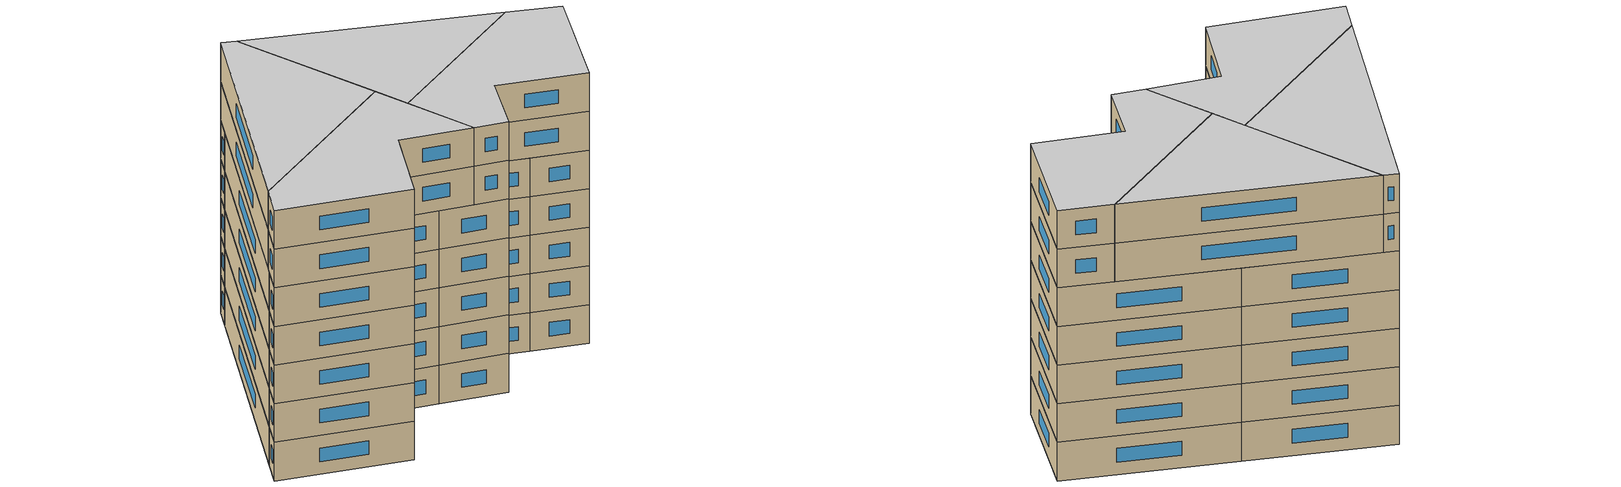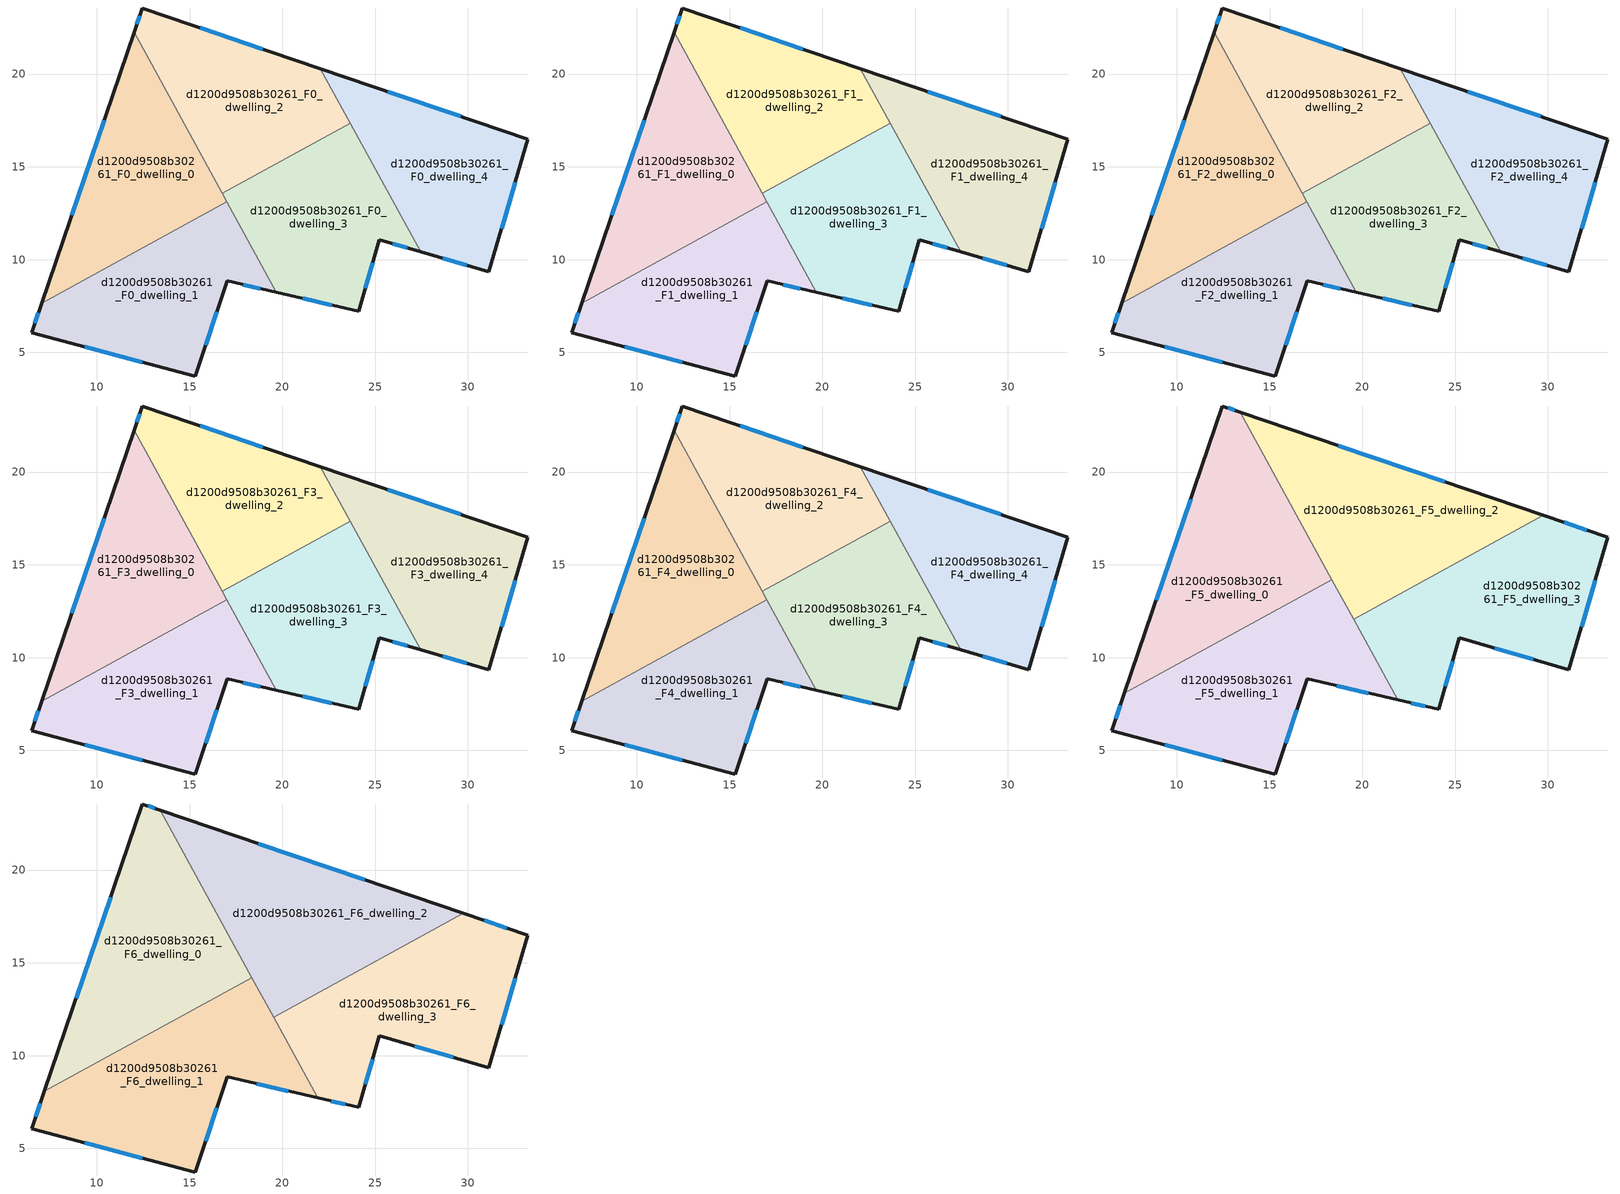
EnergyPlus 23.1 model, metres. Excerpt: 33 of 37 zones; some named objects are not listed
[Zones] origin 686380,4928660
d1200d9508b30261_F0_dwelling_0
 floor ground (EU_floor_Construction): 12.01,22.25 17.01,13.11 7.03,7.66 z0
 wall outside (EU_wall_Construction): 12.01,22.25 7.03,7.66 z0:3
 wall to d1200d9508b30261_F0_dwelling_1 (EU_wall_Construction): 7.03,7.66 17.01,13.11 z0:3
 wall to d1200d9508b30261_F0_dwelling_2 (EU_wall_Construction): 16.76,13.57 12.01,22.25 z0:3
 wall to d1200d9508b30261_F0_dwelling_3 (EU_wall_Construction): 17,13.11 16.76,13.57 z0:3
 window (EU_Window_Construction): 10.39,17.52 8.64,12.38 z0.97:2.03
d1200d9508b30261_F0_dwelling_1
 floor ground (EU_floor_Construction): 17.01,13.11 19.67,8.24 17.03,8.86 15.31,3.73 6.48,6.05 7.03,7.66 z0
 wall outside (EU_wall_Construction): 7.03,7.66 6.48,6.05 15.31,3.73 17.03,8.86 19.67,8.24 z0:3
 wall to d1200d9508b30261_F0_dwelling_3 (EU_wall_Construction): 19.67,8.24 17.01,13.11 z0:3
 window (EU_Window_Construction): 17.88,8.66 18.81,8.44 / 15.86,5.39 16.47,7.2 / 9.34,5.3 12.45,4.48 / 6.85,7.13 6.66,6.57 z0.97:2.03
d1200d9508b30261_F0_dwelling_2
 floor ground (EU_floor_Construction): 22.05,20.29 23.66,17.35 16.76,13.57 12.01,22.25 12.45,23.56 z0
 wall outside (EU_wall_Construction): 22.05,20.29 12.45,23.56 12.01,22.25 z0:3
 wall to d1200d9508b30261_F0_dwelling_3 (EU_wall_Construction): 16.76,13.57 23.66,17.35 z0:3
 wall to d1200d9508b30261_F0_dwelling_4 (EU_wall_Construction): 23.66,17.35 22.05,20.29 z0:3
 window (EU_Window_Construction): 18.94,21.35 15.57,22.5 / 12.31,23.13 12.15,22.67 z0.97:2.03
d1200d9508b30261_F0_dwelling_3
 floor ground (EU_floor_Construction): 23.66,17.35 27.45,10.42 25.23,11.07 24.11,7.22 24.1,7.21 19.67,8.24 16.76,13.57 z0
 wall outside (EU_wall_Construction): 19.67,8.24 24.1,7.21 24.11,7.22 25.23,11.07 27.45,10.42 z0:3
 wall to d1200d9508b30261_F0_dwelling_4 (EU_wall_Construction): 27.45,10.42 23.66,17.35 z0:3
 window (EU_Window_Construction): 25.95,10.86 26.73,10.63 / 24.47,8.47 24.87,9.82 / 21.11,7.91 22.67,7.54 z0.97:2.03
d1200d9508b30261_F0_dwelling_4
 floor ground (EU_floor_Construction): 33.23,16.48 31.14,9.34 27.45,10.42 22.05,20.29 z0
 wall outside (EU_wall_Construction): 27.45,10.42 31.14,9.34 33.23,16.48 22.05,20.29 z0:3
 window (EU_Window_Construction): 31.82,11.65 32.55,14.16 / 28.65,10.07 29.94,9.69 / 29.61,17.71 25.68,19.05 z0.97:2.03
d1200d9508b30261_F1_dwelling_0
 floor to d1200d9508b30261_F0_dwelling_0 (EU_floor_Construction): 12.01,22.25 17.01,13.11 7.03,7.66 z3
 wall outside (EU_wall_Construction): 12.01,22.25 7.03,7.66 z3:6
 wall to d1200d9508b30261_F1_dwelling_1 (EU_wall_Construction): 7.03,7.66 17.01,13.11 z3:6
 wall to d1200d9508b30261_F1_dwelling_2 (EU_wall_Construction): 16.76,13.57 12.01,22.25 z3:6
 wall to d1200d9508b30261_F1_dwelling_3 (EU_wall_Construction): 17,13.11 16.76,13.57 z3:6
 window (EU_Window_Construction): 10.39,17.52 8.64,12.38 z3.97:5.03
d1200d9508b30261_F1_dwelling_1
 floor to d1200d9508b30261_F0_dwelling_1 (EU_floor_Construction): 17.01,13.11 19.67,8.24 17.03,8.86 15.31,3.73 6.48,6.05 7.03,7.66 z3
 wall outside (EU_wall_Construction): 7.03,7.66 6.48,6.05 15.31,3.73 17.03,8.86 19.67,8.24 z3:6
 wall to d1200d9508b30261_F1_dwelling_3 (EU_wall_Construction): 19.67,8.24 17.01,13.11 z3:6
 window (EU_Window_Construction): 17.88,8.66 18.81,8.44 / 15.86,5.39 16.47,7.2 / 9.34,5.3 12.45,4.48 / 6.85,7.13 6.66,6.57 z3.97:5.03
d1200d9508b30261_F1_dwelling_2
 floor to d1200d9508b30261_F0_dwelling_2 (EU_floor_Construction): 22.05,20.29 23.66,17.35 16.76,13.57 12.01,22.25 12.45,23.56 z3
 wall outside (EU_wall_Construction): 22.05,20.29 12.45,23.56 12.01,22.25 z3:6
 wall to d1200d9508b30261_F1_dwelling_3 (EU_wall_Construction): 16.76,13.57 23.66,17.35 z3:6
 wall to d1200d9508b30261_F1_dwelling_4 (EU_wall_Construction): 23.66,17.35 22.05,20.29 z3:6
 window (EU_Window_Construction): 18.94,21.35 15.57,22.5 / 12.31,23.13 12.15,22.67 z3.97:5.03
d1200d9508b30261_F1_dwelling_3
 floor to d1200d9508b30261_F0_dwelling_3 (EU_floor_Construction): 23.66,17.35 27.45,10.42 25.23,11.07 24.11,7.22 24.1,7.21 19.67,8.24 16.76,13.57 z3
 wall outside (EU_wall_Construction): 19.67,8.24 24.1,7.21 24.11,7.22 25.23,11.07 27.45,10.42 z3:6
 wall to d1200d9508b30261_F1_dwelling_4 (EU_wall_Construction): 27.45,10.42 23.66,17.35 z3:6
 window (EU_Window_Construction): 25.95,10.86 26.73,10.63 / 24.47,8.47 24.87,9.82 / 21.11,7.91 22.67,7.54 z3.97:5.03
d1200d9508b30261_F1_dwelling_4
 floor to d1200d9508b30261_F0_dwelling_4 (EU_floor_Construction): 33.23,16.48 31.14,9.34 27.45,10.42 22.05,20.29 z3
 wall outside (EU_wall_Construction): 27.45,10.42 31.14,9.34 33.23,16.48 22.05,20.29 z3:6
 window (EU_Window_Construction): 31.82,11.65 32.55,14.16 / 28.65,10.07 29.94,9.69 / 29.61,17.71 25.68,19.05 z3.97:5.03
d1200d9508b30261_F2_dwelling_0
 floor to d1200d9508b30261_F1_dwelling_0 (EU_floor_Construction): 12.01,22.25 17.01,13.11 7.03,7.66 z6
 wall outside (EU_wall_Construction): 12.01,22.25 7.03,7.66 z6:9
 wall to d1200d9508b30261_F2_dwelling_1 (EU_wall_Construction): 7.03,7.66 17.01,13.11 z6:9
 wall to d1200d9508b30261_F2_dwelling_2 (EU_wall_Construction): 16.76,13.57 12.01,22.25 z6:9
 wall to d1200d9508b30261_F2_dwelling_3 (EU_wall_Construction): 17,13.11 16.76,13.57 z6:9
 window (EU_Window_Construction): 10.39,17.52 8.64,12.38 z6.97:8.03
d1200d9508b30261_F2_dwelling_1
 floor to d1200d9508b30261_F1_dwelling_1 (EU_floor_Construction): 17.01,13.11 19.67,8.24 17.03,8.86 15.31,3.73 6.48,6.05 7.03,7.66 z6
 wall outside (EU_wall_Construction): 7.03,7.66 6.48,6.05 15.31,3.73 17.03,8.86 19.67,8.24 z6:9
 wall to d1200d9508b30261_F2_dwelling_3 (EU_wall_Construction): 19.67,8.24 17.01,13.11 z6:9
 window (EU_Window_Construction): 17.88,8.66 18.81,8.44 / 15.86,5.39 16.47,7.2 / 9.34,5.3 12.45,4.48 / 6.85,7.13 6.66,6.57 z6.97:8.03
d1200d9508b30261_F2_dwelling_2
 floor to d1200d9508b30261_F1_dwelling_2 (EU_floor_Construction): 22.05,20.29 23.66,17.35 16.76,13.57 12.01,22.25 12.45,23.56 z6
 wall outside (EU_wall_Construction): 22.05,20.29 12.45,23.56 12.01,22.25 z6:9
 wall to d1200d9508b30261_F2_dwelling_3 (EU_wall_Construction): 16.76,13.57 23.66,17.35 z6:9
 wall to d1200d9508b30261_F2_dwelling_4 (EU_wall_Construction): 23.66,17.35 22.05,20.29 z6:9
 window (EU_Window_Construction): 18.94,21.35 15.57,22.5 / 12.31,23.13 12.15,22.67 z6.97:8.03
d1200d9508b30261_F2_dwelling_3
 floor to d1200d9508b30261_F1_dwelling_3 (EU_floor_Construction): 23.66,17.35 27.45,10.42 25.23,11.07 24.11,7.22 24.1,7.21 19.67,8.24 16.76,13.57 z6
 wall outside (EU_wall_Construction): 19.67,8.24 24.1,7.21 24.11,7.22 25.23,11.07 27.45,10.42 z6:9
 wall to d1200d9508b30261_F2_dwelling_4 (EU_wall_Construction): 27.45,10.42 23.66,17.35 z6:9
 window (EU_Window_Construction): 25.95,10.86 26.73,10.63 / 24.47,8.47 24.87,9.82 / 21.11,7.91 22.67,7.54 z6.97:8.03
d1200d9508b30261_F2_dwelling_4
 floor to d1200d9508b30261_F1_dwelling_4 (EU_floor_Construction): 33.23,16.48 31.14,9.34 27.45,10.42 22.05,20.29 z6
 wall outside (EU_wall_Construction): 27.45,10.42 31.14,9.34 33.23,16.48 22.05,20.29 z6:9
 window (EU_Window_Construction): 31.82,11.65 32.55,14.16 / 28.65,10.07 29.94,9.69 / 29.61,17.71 25.68,19.05 z6.97:8.03
d1200d9508b30261_F3_dwelling_0
 floor to d1200d9508b30261_F2_dwelling_0 (EU_floor_Construction): 12.01,22.25 17.01,13.11 7.03,7.66 z9
 wall outside (EU_wall_Construction): 12.01,22.25 7.03,7.66 z9:12
 wall to d1200d9508b30261_F3_dwelling_1 (EU_wall_Construction): 7.03,7.66 17.01,13.11 z9:12
 wall to d1200d9508b30261_F3_dwelling_2 (EU_wall_Construction): 16.76,13.57 12.01,22.25 z9:12
 wall to d1200d9508b30261_F3_dwelling_3 (EU_wall_Construction): 17,13.11 16.76,13.57 z9:12
 window (EU_Window_Construction): 10.39,17.52 8.64,12.38 z9.97:11.03
d1200d9508b30261_F3_dwelling_1
 floor to d1200d9508b30261_F2_dwelling_1 (EU_floor_Construction): 17.01,13.11 19.67,8.24 17.03,8.86 15.31,3.73 6.48,6.05 7.03,7.66 z9
 wall outside (EU_wall_Construction): 7.03,7.66 6.48,6.05 15.31,3.73 17.03,8.86 19.67,8.24 z9:12
 wall to d1200d9508b30261_F3_dwelling_3 (EU_wall_Construction): 19.67,8.24 17.01,13.11 z9:12
 window (EU_Window_Construction): 17.88,8.66 18.81,8.44 / 15.86,5.39 16.47,7.2 / 9.34,5.3 12.45,4.48 / 6.85,7.13 6.66,6.57 z9.97:11.03
d1200d9508b30261_F3_dwelling_2
 floor to d1200d9508b30261_F2_dwelling_2 (EU_floor_Construction): 22.05,20.29 23.66,17.35 16.76,13.57 12.01,22.25 12.45,23.56 z9
 wall outside (EU_wall_Construction): 22.05,20.29 12.45,23.56 12.01,22.25 z9:12
 wall to d1200d9508b30261_F3_dwelling_3 (EU_wall_Construction): 16.76,13.57 23.66,17.35 z9:12
 wall to d1200d9508b30261_F3_dwelling_4 (EU_wall_Construction): 23.66,17.35 22.05,20.29 z9:12
 window (EU_Window_Construction): 18.94,21.35 15.57,22.5 / 12.31,23.13 12.15,22.67 z9.97:11.03
d1200d9508b30261_F3_dwelling_3
 floor to d1200d9508b30261_F2_dwelling_3 (EU_floor_Construction): 23.66,17.35 27.45,10.42 25.23,11.07 24.11,7.22 24.1,7.21 19.67,8.24 16.76,13.57 z9
 wall outside (EU_wall_Construction): 19.67,8.24 24.1,7.21 24.11,7.22 25.23,11.07 27.45,10.42 z9:12
 wall to d1200d9508b30261_F3_dwelling_4 (EU_wall_Construction): 27.45,10.42 23.66,17.35 z9:12
 window (EU_Window_Construction): 25.95,10.86 26.73,10.63 / 24.47,8.47 24.87,9.82 / 21.11,7.91 22.67,7.54 z9.97:11.03
d1200d9508b30261_F3_dwelling_4
 floor to d1200d9508b30261_F2_dwelling_4 (EU_floor_Construction): 33.23,16.48 31.14,9.34 27.45,10.42 22.05,20.29 z9
 wall outside (EU_wall_Construction): 27.45,10.42 31.14,9.34 33.23,16.48 22.05,20.29 z9:12
 window (EU_Window_Construction): 31.82,11.65 32.55,14.16 / 28.65,10.07 29.94,9.69 / 29.61,17.71 25.68,19.05 z9.97:11.03
d1200d9508b30261_F4_dwelling_0
 floor to d1200d9508b30261_F3_dwelling_0 (EU_floor_Construction): 12.01,22.25 17.01,13.11 7.03,7.66 z12
 wall outside (EU_wall_Construction): 12.01,22.25 7.03,7.66 z12:15
 wall to d1200d9508b30261_F4_dwelling_1 (EU_wall_Construction): 7.03,7.66 17.01,13.11 z12:15
 wall to d1200d9508b30261_F4_dwelling_2 (EU_wall_Construction): 16.76,13.57 12.01,22.25 z12:15
 wall to d1200d9508b30261_F4_dwelling_3 (EU_wall_Construction): 17,13.11 16.76,13.57 z12:15
 window (EU_Window_Construction): 10.39,17.52 8.64,12.38 z12.97:14.03
 ceiling adiabatic (EU_roof_Construction): 16.86,13.38 12.01,22.25 7.18,8.08 z15
d1200d9508b30261_F4_dwelling_1
 floor to d1200d9508b30261_F3_dwelling_1 (EU_floor_Construction): 17.01,13.11 19.67,8.24 17.03,8.86 15.31,3.73 6.48,6.05 7.03,7.66 z12
 wall outside (EU_wall_Construction): 7.03,7.66 6.48,6.05 15.31,3.73 17.03,8.86 19.67,8.24 z12:15
 wall to d1200d9508b30261_F4_dwelling_3 (EU_wall_Construction): 19.67,8.24 17.01,13.11 z12:15
 window (EU_Window_Construction): 17.88,8.66 18.81,8.44 / 15.86,5.39 16.47,7.2 / 9.34,5.3 12.45,4.48 / 6.85,7.13 6.66,6.57 z12.97:14.03
d1200d9508b30261_F4_dwelling_2
 floor to d1200d9508b30261_F3_dwelling_2 (EU_floor_Construction): 22.05,20.29 23.66,17.35 16.76,13.57 12.01,22.25 12.45,23.56 z12
 wall outside (EU_wall_Construction): 22.05,20.29 12.45,23.56 12.01,22.25 z12:15
 wall to d1200d9508b30261_F4_dwelling_3 (EU_wall_Construction): 16.76,13.57 23.66,17.35 z12:15
 wall to d1200d9508b30261_F4_dwelling_4 (EU_wall_Construction): 23.66,17.35 22.05,20.29 z12:15
 window (EU_Window_Construction): 18.94,21.35 15.57,22.5 / 12.31,23.13 12.15,22.67 z12.97:14.03
 ceiling adiabatic (EU_roof_Construction): 23.66,17.35 22.05,20.29 13.43,23.23 18.26,14.39 z15
d1200d9508b30261_F4_dwelling_3
 floor to d1200d9508b30261_F3_dwelling_3 (EU_floor_Construction): 23.66,17.35 27.45,10.42 25.23,11.07 24.11,7.22 24.1,7.21 19.67,8.24 16.76,13.57 z12
 wall outside (EU_wall_Construction): 19.67,8.24 24.1,7.21 24.11,7.22 25.23,11.07 27.45,10.42 z12:15
 wall to d1200d9508b30261_F4_dwelling_4 (EU_wall_Construction): 27.45,10.42 23.66,17.35 z12:15
 window (EU_Window_Construction): 25.95,10.86 26.73,10.63 / 24.47,8.47 24.87,9.82 / 21.11,7.91 22.67,7.54 z12.97:14.03
d1200d9508b30261_F4_dwelling_4
 floor to d1200d9508b30261_F3_dwelling_4 (EU_floor_Construction): 33.23,16.48 31.14,9.34 27.45,10.42 22.05,20.29 z12
 wall outside (EU_wall_Construction): 27.45,10.42 31.14,9.34 33.23,16.48 22.05,20.29 z12:15
 window (EU_Window_Construction): 31.82,11.65 32.55,14.16 / 28.65,10.07 29.94,9.69 / 29.61,17.71 25.68,19.05 z12.97:14.03
 ceiling adiabatic (EU_roof_Construction): 29.74,17.67 22.05,20.29 24.93,15.04 z15
d1200d9508b30261_F5_dwelling_0
 floor to d1200d9508b30261_F4_dwelling_2 (EU_floor_Construction): 13.43,23.23 18.26,14.39 16.76,13.57 12.01,22.25 12.45,23.56 z15
 floor to d1200d9508b30261_F4_dwelling_3 (EU_floor_Construction): 18.26,14.39 18.36,14.2 16.86,13.38 16.76,13.57 z15
 floor adiabatic (EU_floor_Construction): 12.01,22.25 16.76,13.57 16.86,13.38 7.18,8.08 z15
 wall outside (EU_wall_Construction): 13.43,23.23 12.45,23.56 7.18,8.08 z15:18
 wall to d1200d9508b30261_F5_dwelling_1 (EU_wall_Construction): 7.18,8.08 18.36,14.2 z15:18
 wall to d1200d9508b30261_F5_dwelling_2 (EU_wall_Construction): 18.36,14.2 13.43,23.23 z15:18
 window (EU_Window_Construction): 13.11,23.34 12.77,23.45 / 10.74,18.54 8.89,13.1 z15.97:17.03
d1200d9508b30261_F5_dwelling_1
 floor to d1200d9508b30261_F4_dwelling_1 (EU_floor_Construction): 17.01,13.11 19.67,8.24 17.03,8.86 15.31,3.73 6.48,6.05 7.03,7.66 z15
 floor to d1200d9508b30261_F4_dwelling_0 (EU_floor_Construction): 16.86,13.38 17.01,13.11 7.03,7.66 7.18,8.08 z15
 floor to d1200d9508b30261_F4_dwelling_3 (EU_floor_Construction): 18.36,14.2 21.91,7.72 19.67,8.24 16.86,13.38 z15
 wall outside (EU_wall_Construction): 7.18,8.08 6.48,6.05 15.31,3.73 17.03,8.86 21.91,7.72 z15:18
 wall to d1200d9508b30261_F5_dwelling_3 (EU_wall_Construction): 21.91,7.72 19.53,12.08 z15:18
 wall to d1200d9508b30261_F5_dwelling_2 (EU_wall_Construction): 19.53,12.08 18.36,14.2 z15:18
 window (EU_Window_Construction): 18.61,8.49 20.33,8.09 / 15.86,5.39 16.47,7.2 / 9.34,5.3 12.45,4.48 / 6.95,7.42 6.71,6.71 z15.97:17.03
d1200d9508b30261_F5_dwelling_2
 floor to d1200d9508b30261_F4_dwelling_3 (EU_floor_Construction): 23.66,17.35 24.93,15.04 19.53,12.08 18.26,14.39 z15
 floor adiabatic (EU_floor_Construction): 29.74,17.67 24.93,15.04 23.66,17.35 18.26,14.39 13.43,23.23 z15
 wall outside (EU_wall_Construction): 29.74,17.67 13.43,23.23 z15:18
 wall to d1200d9508b30261_F5_dwelling_3 (EU_wall_Construction): 19.53,12.08 29.74,17.67 z15:18
 window (EU_Window_Construction): 24.45,19.47 18.71,21.43 z15.97:17.03
d1200d9508b30261_F5_dwelling_3
 floor to d1200d9508b30261_F4_dwelling_3 (EU_floor_Construction): 24.93,15.04 27.45,10.42 25.23,11.07 24.11,7.22 24.1,7.21 21.91,7.72 19.53,12.08 z15
 floor to d1200d9508b30261_F4_dwelling_4 (EU_floor_Construction): 33.23,16.48 31.14,9.34 27.45,10.42 24.93,15.04 29.74,17.67 z15
 wall outside (EU_wall_Construction): 21.91,7.72 24.1,7.21 25.23,11.07 31.14,9.34 33.23,16.48 29.74,17.67 z15:18
 window (EU_Window_Construction): 24.47,8.46 24.87,9.82 / 22.62,7.55 23.39,7.37 / 32.1,16.87 30.87,17.28 / 31.82,11.65 32.55,14.16 / 27.15,10.51 29.22,9.9 z15.97:17.03
d1200d9508b30261_F6_dwelling_0
 floor to d1200d9508b30261_F5_dwelling_0 (EU_floor_Construction): 13.43,23.23 18.36,14.2 7.18,8.08 12.45,23.56 z18
 wall outside (EU_wall_Construction): 13.43,23.23 12.45,23.56 7.18,8.08 z18:21
 wall to d1200d9508b30261_F6_dwelling_1 (EU_wall_Construction): 7.18,8.08 18.36,14.2 z18:21
 wall to d1200d9508b30261_F6_dwelling_2 (EU_wall_Construction): 18.36,14.2 13.43,23.23 z18:21
 window (EU_Window_Construction): 13.11,23.34 12.77,23.45 / 10.74,18.54 8.89,13.1 z18.97:20.03
 ceiling to d1200d9508b30261_F7_dwelling_0 (EU_floor_Construction): 18.36,14.2 13.43,23.23 12.45,23.56 7.18,8.08 z21
d1200d9508b30261_F6_dwelling_1
 floor to d1200d9508b30261_F5_dwelling_1 (EU_floor_Construction): 18.36,14.2 21.91,7.72 17.03,8.86 15.31,3.73 6.48,6.05 7.18,8.08 z18
 wall outside (EU_wall_Construction): 7.18,8.08 6.48,6.05 15.31,3.73 17.03,8.86 21.91,7.72 z18:21
 wall to d1200d9508b30261_F6_dwelling_3 (EU_wall_Construction): 21.91,7.72 19.53,12.08 z18:21
 wall to d1200d9508b30261_F6_dwelling_2 (EU_wall_Construction): 19.53,12.08 18.36,14.2 z18:21
 window (EU_Window_Construction): 18.61,8.49 20.33,8.09 / 15.86,5.39 16.47,7.2 / 9.34,5.3 12.45,4.48 / 6.95,7.42 6.71,6.71 z18.97:20.03
 ceiling to d1200d9508b30261_F7_dwelling_1 (EU_floor_Construction): 21.91,7.72 18.36,14.2 7.18,8.08 6.48,6.05 15.31,3.73 17.03,8.86 z21
d1200d9508b30261_F6_dwelling_2
 floor to d1200d9508b30261_F5_dwelling_2 (EU_floor_Construction): 29.74,17.67 19.53,12.08 13.43,23.23 z18
 wall outside (EU_wall_Construction): 29.74,17.67 13.43,23.23 z18:21
 wall to d1200d9508b30261_F6_dwelling_3 (EU_wall_Construction): 19.53,12.08 29.74,17.67 z18:21
 window (EU_Window_Construction): 24.45,19.47 18.71,21.43 z18.97:20.03
 ceiling to d1200d9508b30261_F7_dwelling_2 (EU_floor_Construction): 29.74,17.67 13.43,23.23 19.53,12.08 z21
d1200d9508b30261_F6_dwelling_3
 floor to d1200d9508b30261_F5_dwelling_3 (EU_floor_Construction): 33.23,16.48 31.14,9.34 25.23,11.07 24.1,7.21 21.91,7.72 19.53,12.08 29.74,17.67 z18
 wall outside (EU_wall_Construction): 21.91,7.72 24.1,7.21 25.23,11.07 31.14,9.34 33.23,16.48 29.74,17.67 z18:21
 window (EU_Window_Construction): 24.47,8.46 24.87,9.82 / 22.62,7.55 23.39,7.37 / 32.1,16.87 30.87,17.28 / 31.82,11.65 32.55,14.16 / 27.15,10.51 29.22,9.9 z18.97:20.03
 ceiling to d1200d9508b30261_F7_dwelling_3 (EU_floor_Construction): 31.14,9.34 33.23,16.48 29.74,17.67 19.53,12.08 21.91,7.72 24.1,7.21 25.23,11.07 z21
[Building]
EU S2 Campaign: North Axis=0; Terrain=City; Solar Distribution=FullExterior
[Site:Location]
Bologna: Latitude=44.5; Longitude=11.25; Time Zone=1; Elevation=37
[SizingPeriod:WeatherFileDays]
AnnualSizingPeriod: Begin Month=1; Begin Day of Month=1; End Month=12; End Day of Month=31; Day of Week for Start Day=Monday; Use Weather File Daylight Saving Period=No; Use Weather File Rain and Snow Indicators=No
[MATERIAL]
EU_InternalMass_Material: Roughness=MediumRough; Thickness=0.1; Conductivity=1; Density=1800; Specific Heat=900; Thermal Absorptance=0.9; Solar Absorptance=0.7; Visible Absorptance=0.7
[MATERIAL:NOMASS] Roughness=MediumRough; Thermal Absorptance=0.9; Solar Absorptance=0.7; Visible Absorptance=0.7
Name | Thermal Resistance
EU_wall_NoMass | 0.779417
EU_roof_NoMass | 0.435466
EU_floor_NoMass | 0.588222
[WINDOWMATERIAL:SIMPLEGLAZINGSYSTEM]
EU_Window_SimpleGlazing: UFactor=5.16242; Solar Heat Gain Coefficient=0.85; Visible Transmittance=0.85
[CONSTRUCTION]
EU_wall_Construction: EU_wall_NoMass
EU_roof_Construction: EU_roof_NoMass
EU_floor_Construction: EU_floor_NoMass
EU_Window_Construction: EU_Window_SimpleGlazing
EU_InternalMass_Construction: EU_InternalMass_Material
[ZONE] Type=1; Multiplier=1; Ceiling Height=autocalculate; Floor Area=autocalculate; Part of Total Floor Area=Yes
Name | Volume
d1200d9508b30261_F0_dwelling_0; d1200d9508b30261_F1_dwelling_0; d1200d9508b30261_F2_dwelling_0; d1200d9508b30261_F3_dwelling_0; d1200d9508b30261_F4_dwelling_0 | 177.543
d1200d9508b30261_F5_dwelling_0; d1200d9508b30261_F6_dwelling_0 | 221.922
d1200d9508b30261_F0_dwelling_1; d1200d9508b30261_F1_dwelling_1; d1200d9508b30261_F2_dwelling_1; d1200d9508b30261_F3_dwelling_1; d1200d9508b30261_F4_dwelling_1 | 177.552
d1200d9508b30261_F5_dwelling_1; d1200d9508b30261_F6_dwelling_1 | 221.919
d1200d9508b30261_F0_dwelling_2; d1200d9508b30261_F1_dwelling_2; d1200d9508b30261_F2_dwelling_2; d1200d9508b30261_F3_dwelling_2; d1200d9508b30261_F4_dwelling_2 | 177.555
d1200d9508b30261_F5_dwelling_2; d1200d9508b30261_F6_dwelling_2 | 221.965
d1200d9508b30261_F0_dwelling_3; d1200d9508b30261_F1_dwelling_3; d1200d9508b30261_F2_dwelling_3; d1200d9508b30261_F3_dwelling_3; d1200d9508b30261_F4_dwelling_3 | 177.546
d1200d9508b30261_F5_dwelling_3; d1200d9508b30261_F6_dwelling_3 | 221.936
d1200d9508b30261_F0_dwelling_4; d1200d9508b30261_F1_dwelling_4; d1200d9508b30261_F2_dwelling_4; d1200d9508b30261_F3_dwelling_4; d1200d9508b30261_F4_dwelling_4 | 177.533
[INTERNALMASS] Construction=EU_InternalMass_Construction
Name | Zone or ZoneList | Surface Area
d1200d9508b30261_F0_dwelling_0_EU_InternalMass | d1200d9508b30261_F0_dwelling_0 | 59.1816
d1200d9508b30261_F0_dwelling_1_EU_InternalMass | d1200d9508b30261_F0_dwelling_1 | 59.1843
d1200d9508b30261_F0_dwelling_2_EU_InternalMass | d1200d9508b30261_F0_dwelling_2 | 59.1837
d1200d9508b30261_F0_dwelling_3_EU_InternalMass | d1200d9508b30261_F0_dwelling_3 | 59.1821
d1200d9508b30261_F0_dwelling_4_EU_InternalMass | d1200d9508b30261_F0_dwelling_4 | 59.1779
d1200d9508b30261_F1_dwelling_0_EU_InternalMass | d1200d9508b30261_F1_dwelling_0 | 59.1816
d1200d9508b30261_F1_dwelling_1_EU_InternalMass | d1200d9508b30261_F1_dwelling_1 | 59.1843
d1200d9508b30261_F1_dwelling_2_EU_InternalMass | d1200d9508b30261_F1_dwelling_2 | 59.1837
d1200d9508b30261_F1_dwelling_3_EU_InternalMass | d1200d9508b30261_F1_dwelling_3 | 59.1821
d1200d9508b30261_F1_dwelling_4_EU_InternalMass | d1200d9508b30261_F1_dwelling_4 | 59.1779
d1200d9508b30261_F2_dwelling_0_EU_InternalMass | d1200d9508b30261_F2_dwelling_0 | 59.1816
d1200d9508b30261_F2_dwelling_1_EU_InternalMass | d1200d9508b30261_F2_dwelling_1 | 59.1843
d1200d9508b30261_F2_dwelling_2_EU_InternalMass | d1200d9508b30261_F2_dwelling_2 | 59.1837
d1200d9508b30261_F2_dwelling_3_EU_InternalMass | d1200d9508b30261_F2_dwelling_3 | 59.1821
d1200d9508b30261_F2_dwelling_4_EU_InternalMass | d1200d9508b30261_F2_dwelling_4 | 59.1779
d1200d9508b30261_F3_dwelling_0_EU_InternalMass | d1200d9508b30261_F3_dwelling_0 | 59.1816
d1200d9508b30261_F3_dwelling_1_EU_InternalMass | d1200d9508b30261_F3_dwelling_1 | 59.1843
d1200d9508b30261_F3_dwelling_2_EU_InternalMass | d1200d9508b30261_F3_dwelling_2 | 59.1837
d1200d9508b30261_F3_dwelling_3_EU_InternalMass | d1200d9508b30261_F3_dwelling_3 | 59.1821
d1200d9508b30261_F3_dwelling_4_EU_InternalMass | d1200d9508b30261_F3_dwelling_4 | 59.1779
d1200d9508b30261_F4_dwelling_0_EU_InternalMass | d1200d9508b30261_F4_dwelling_0 | 59.1816
d1200d9508b30261_F4_dwelling_1_EU_InternalMass | d1200d9508b30261_F4_dwelling_1 | 59.1843
d1200d9508b30261_F4_dwelling_2_EU_InternalMass | d1200d9508b30261_F4_dwelling_2 | 59.1837
d1200d9508b30261_F4_dwelling_3_EU_InternalMass | d1200d9508b30261_F4_dwelling_3 | 59.1821
d1200d9508b30261_F4_dwelling_4_EU_InternalMass | d1200d9508b30261_F4_dwelling_4 | 59.1779
d1200d9508b30261_F5_dwelling_0_EU_InternalMass | d1200d9508b30261_F5_dwelling_0 | 73.9728
d1200d9508b30261_F5_dwelling_1_EU_InternalMass | d1200d9508b30261_F5_dwelling_1 | 73.9734
d1200d9508b30261_F5_dwelling_2_EU_InternalMass | d1200d9508b30261_F5_dwelling_2 | 73.9838
d1200d9508b30261_F5_dwelling_3_EU_InternalMass | d1200d9508b30261_F5_dwelling_3 | 73.9794
d1200d9508b30261_F6_dwelling_0_EU_InternalMass | d1200d9508b30261_F6_dwelling_0 | 73.9728
d1200d9508b30261_F6_dwelling_1_EU_InternalMass | d1200d9508b30261_F6_dwelling_1 | 73.9734
d1200d9508b30261_F6_dwelling_2_EU_InternalMass | d1200d9508b30261_F6_dwelling_2 | 73.9838
d1200d9508b30261_F6_dwelling_3_EU_InternalMass | d1200d9508b30261_F6_dwelling_3 | 73.9794
[OTHEREQUIPMENT] Fuel Type=Electricity; Design Level Calculation Method=Watts/Area; Power per Zone Floor Area=1; Fraction Latent=0; Fraction Radiant=0; Fraction Lost=0; Carbon Dioxide Generation Rate=0; EndUse Subcategory=EU_Step8_InternalGains
Name | Zone or ZoneList or Space or SpaceList | Schedule
EU_Step8_InternalGain_d1200d9508b30261_F0_dwelling_0_f000 | d1200d9508b30261_F0_dwelling_0 | EU_Step8_GainSchedule_d1200d9508b30261_F0_dwelling_0_f000
EU_Step8_InternalGain_d1200d9508b30261_F0_dwelling_1_f000 | d1200d9508b30261_F0_dwelling_1 | EU_Step8_GainSchedule_d1200d9508b30261_F0_dwelling_1_f000
EU_Step8_InternalGain_d1200d9508b30261_F0_dwelling_2_f000 | d1200d9508b30261_F0_dwelling_2 | EU_Step8_GainSchedule_d1200d9508b30261_F0_dwelling_2_f000
EU_Step8_InternalGain_d1200d9508b30261_F0_dwelling_3_f000 | d1200d9508b30261_F0_dwelling_3 | EU_Step8_GainSchedule_d1200d9508b30261_F0_dwelling_3_f000
EU_Step8_InternalGain_d1200d9508b30261_F0_dwelling_4_f000 | d1200d9508b30261_F0_dwelling_4 | EU_Step8_GainSchedule_d1200d9508b30261_F0_dwelling_4_f000
EU_Step8_InternalGain_d1200d9508b30261_F1_dwelling_0_f000 | d1200d9508b30261_F1_dwelling_0 | EU_Step8_GainSchedule_d1200d9508b30261_F1_dwelling_0_f000
EU_Step8_InternalGain_d1200d9508b30261_F1_dwelling_1_f000 | d1200d9508b30261_F1_dwelling_1 | EU_Step8_GainSchedule_d1200d9508b30261_F1_dwelling_1_f000
EU_Step8_InternalGain_d1200d9508b30261_F1_dwelling_2_f000 | d1200d9508b30261_F1_dwelling_2 | EU_Step8_GainSchedule_d1200d9508b30261_F1_dwelling_2_f000
EU_Step8_InternalGain_d1200d9508b30261_F1_dwelling_3_f000 | d1200d9508b30261_F1_dwelling_3 | EU_Step8_GainSchedule_d1200d9508b30261_F1_dwelling_3_f000
EU_Step8_InternalGain_d1200d9508b30261_F1_dwelling_4_f000 | d1200d9508b30261_F1_dwelling_4 | EU_Step8_GainSchedule_d1200d9508b30261_F1_dwelling_4_f000
EU_Step8_InternalGain_d1200d9508b30261_F2_dwelling_0_f000 | d1200d9508b30261_F2_dwelling_0 | EU_Step8_GainSchedule_d1200d9508b30261_F2_dwelling_0_f000
EU_Step8_InternalGain_d1200d9508b30261_F2_dwelling_1_f000 | d1200d9508b30261_F2_dwelling_1 | EU_Step8_GainSchedule_d1200d9508b30261_F2_dwelling_1_f000
EU_Step8_InternalGain_d1200d9508b30261_F2_dwelling_2_f000 | d1200d9508b30261_F2_dwelling_2 | EU_Step8_GainSchedule_d1200d9508b30261_F2_dwelling_2_f000
EU_Step8_InternalGain_d1200d9508b30261_F2_dwelling_3_f000 | d1200d9508b30261_F2_dwelling_3 | EU_Step8_GainSchedule_d1200d9508b30261_F2_dwelling_3_f000
EU_Step8_InternalGain_d1200d9508b30261_F2_dwelling_4_f000 | d1200d9508b30261_F2_dwelling_4 | EU_Step8_GainSchedule_d1200d9508b30261_F2_dwelling_4_f000
EU_Step8_InternalGain_d1200d9508b30261_F3_dwelling_0_f000 | d1200d9508b30261_F3_dwelling_0 | EU_Step8_GainSchedule_d1200d9508b30261_F3_dwelling_0_f000
EU_Step8_InternalGain_d1200d9508b30261_F3_dwelling_1_f000 | d1200d9508b30261_F3_dwelling_1 | EU_Step8_GainSchedule_d1200d9508b30261_F3_dwelling_1_f000
EU_Step8_InternalGain_d1200d9508b30261_F3_dwelling_2_f000 | d1200d9508b30261_F3_dwelling_2 | EU_Step8_GainSchedule_d1200d9508b30261_F3_dwelling_2_f000
EU_Step8_InternalGain_d1200d9508b30261_F3_dwelling_3_f000 | d1200d9508b30261_F3_dwelling_3 | EU_Step8_GainSchedule_d1200d9508b30261_F3_dwelling_3_f000
EU_Step8_InternalGain_d1200d9508b30261_F3_dwelling_4_f000 | d1200d9508b30261_F3_dwelling_4 | EU_Step8_GainSchedule_d1200d9508b30261_F3_dwelling_4_f000
EU_Step8_InternalGain_d1200d9508b30261_F4_dwelling_0_f000 | d1200d9508b30261_F4_dwelling_0 | EU_Step8_GainSchedule_d1200d9508b30261_F4_dwelling_0_f000
EU_Step8_InternalGain_d1200d9508b30261_F4_dwelling_1_f000 | d1200d9508b30261_F4_dwelling_1 | EU_Step8_GainSchedule_d1200d9508b30261_F4_dwelling_1_f000
EU_Step8_InternalGain_d1200d9508b30261_F4_dwelling_2_f000 | d1200d9508b30261_F4_dwelling_2 | EU_Step8_GainSchedule_d1200d9508b30261_F4_dwelling_2_f000
EU_Step8_InternalGain_d1200d9508b30261_F4_dwelling_3_f000 | d1200d9508b30261_F4_dwelling_3 | EU_Step8_GainSchedule_d1200d9508b30261_F4_dwelling_3_f000
EU_Step8_InternalGain_d1200d9508b30261_F4_dwelling_4_f000 | d1200d9508b30261_F4_dwelling_4 | EU_Step8_GainSchedule_d1200d9508b30261_F4_dwelling_4_f000
EU_Step8_InternalGain_d1200d9508b30261_F5_dwelling_0_f000 | d1200d9508b30261_F5_dwelling_0 | EU_Step8_GainSchedule_d1200d9508b30261_F5_dwelling_0_f000
EU_Step8_InternalGain_d1200d9508b30261_F5_dwelling_1_f000 | d1200d9508b30261_F5_dwelling_1 | EU_Step8_GainSchedule_d1200d9508b30261_F5_dwelling_1_f000
EU_Step8_InternalGain_d1200d9508b30261_F5_dwelling_2_f000 | d1200d9508b30261_F5_dwelling_2 | EU_Step8_GainSchedule_d1200d9508b30261_F5_dwelling_2_f000
EU_Step8_InternalGain_d1200d9508b30261_F5_dwelling_3_f000 | d1200d9508b30261_F5_dwelling_3 | EU_Step8_GainSchedule_d1200d9508b30261_F5_dwelling_3_f000
EU_Step8_InternalGain_d1200d9508b30261_F6_dwelling_0_f000 | d1200d9508b30261_F6_dwelling_0 | EU_Step8_GainSchedule_d1200d9508b30261_F6_dwelling_0_f000
EU_Step8_InternalGain_d1200d9508b30261_F6_dwelling_1_f000 | d1200d9508b30261_F6_dwelling_1 | EU_Step8_GainSchedule_d1200d9508b30261_F6_dwelling_1_f000
EU_Step8_InternalGain_d1200d9508b30261_F6_dwelling_2_f000 | d1200d9508b30261_F6_dwelling_2 | EU_Step8_GainSchedule_d1200d9508b30261_F6_dwelling_2_f000
EU_Step8_InternalGain_d1200d9508b30261_F6_dwelling_3_f000 | d1200d9508b30261_F6_dwelling_3 | EU_Step8_GainSchedule_d1200d9508b30261_F6_dwelling_3_f000
[ZONEVENTILATION:DESIGNFLOWRATE] Schedule=EU_AlwaysOn; Design Flow Rate Calculation Method=AirChanges/Hour; Air Changes per Hour=0.712058; Ventilation Type=Natural; Fan Pressure Rise=0; Fan Total Efficiency=1; Constant Term Coefficient=1; Temperature Term Coefficient=0; Velocity Term Coefficient=0; Velocity Squared Term Coefficient=0; Minimum Indoor Temperature=-100; Maximum Indoor Temperature=100; Delta Temperature=-100; Minimum Outdoor Temperature=-100; Maximum Outdoor Temperature=100; Maximum Wind Speed=40
Name | Zone or ZoneList or Space or SpaceList
EU_ConstantAir_d1200d9508b30261_F0_dwelling_0 | d1200d9508b30261_F0_dwelling_0
EU_ConstantAir_d1200d9508b30261_F0_dwelling_1 | d1200d9508b30261_F0_dwelling_1
EU_ConstantAir_d1200d9508b30261_F0_dwelling_2 | d1200d9508b30261_F0_dwelling_2
EU_ConstantAir_d1200d9508b30261_F0_dwelling_3 | d1200d9508b30261_F0_dwelling_3
EU_ConstantAir_d1200d9508b30261_F0_dwelling_4 | d1200d9508b30261_F0_dwelling_4
EU_ConstantAir_d1200d9508b30261_F1_dwelling_0 | d1200d9508b30261_F1_dwelling_0
EU_ConstantAir_d1200d9508b30261_F1_dwelling_1 | d1200d9508b30261_F1_dwelling_1
EU_ConstantAir_d1200d9508b30261_F1_dwelling_2 | d1200d9508b30261_F1_dwelling_2
EU_ConstantAir_d1200d9508b30261_F1_dwelling_3 | d1200d9508b30261_F1_dwelling_3
EU_ConstantAir_d1200d9508b30261_F1_dwelling_4 | d1200d9508b30261_F1_dwelling_4
EU_ConstantAir_d1200d9508b30261_F2_dwelling_0 | d1200d9508b30261_F2_dwelling_0
EU_ConstantAir_d1200d9508b30261_F2_dwelling_1 | d1200d9508b30261_F2_dwelling_1
EU_ConstantAir_d1200d9508b30261_F2_dwelling_2 | d1200d9508b30261_F2_dwelling_2
EU_ConstantAir_d1200d9508b30261_F2_dwelling_3 | d1200d9508b30261_F2_dwelling_3
EU_ConstantAir_d1200d9508b30261_F2_dwelling_4 | d1200d9508b30261_F2_dwelling_4
EU_ConstantAir_d1200d9508b30261_F3_dwelling_0 | d1200d9508b30261_F3_dwelling_0
EU_ConstantAir_d1200d9508b30261_F3_dwelling_1 | d1200d9508b30261_F3_dwelling_1
EU_ConstantAir_d1200d9508b30261_F3_dwelling_2 | d1200d9508b30261_F3_dwelling_2
EU_ConstantAir_d1200d9508b30261_F3_dwelling_3 | d1200d9508b30261_F3_dwelling_3
EU_ConstantAir_d1200d9508b30261_F3_dwelling_4 | d1200d9508b30261_F3_dwelling_4
EU_ConstantAir_d1200d9508b30261_F4_dwelling_0 | d1200d9508b30261_F4_dwelling_0
EU_ConstantAir_d1200d9508b30261_F4_dwelling_1 | d1200d9508b30261_F4_dwelling_1
EU_ConstantAir_d1200d9508b30261_F4_dwelling_2 | d1200d9508b30261_F4_dwelling_2
EU_ConstantAir_d1200d9508b30261_F4_dwelling_3 | d1200d9508b30261_F4_dwelling_3
EU_ConstantAir_d1200d9508b30261_F4_dwelling_4 | d1200d9508b30261_F4_dwelling_4
EU_ConstantAir_d1200d9508b30261_F5_dwelling_0 | d1200d9508b30261_F5_dwelling_0
EU_ConstantAir_d1200d9508b30261_F5_dwelling_1 | d1200d9508b30261_F5_dwelling_1
EU_ConstantAir_d1200d9508b30261_F5_dwelling_2 | d1200d9508b30261_F5_dwelling_2
EU_ConstantAir_d1200d9508b30261_F5_dwelling_3 | d1200d9508b30261_F5_dwelling_3
EU_ConstantAir_d1200d9508b30261_F6_dwelling_0 | d1200d9508b30261_F6_dwelling_0
EU_ConstantAir_d1200d9508b30261_F6_dwelling_1 | d1200d9508b30261_F6_dwelling_1
EU_ConstantAir_d1200d9508b30261_F6_dwelling_2 | d1200d9508b30261_F6_dwelling_2
EU_ConstantAir_d1200d9508b30261_F6_dwelling_3 | d1200d9508b30261_F6_dwelling_3
[HVACTEMPLATE:THERMOSTAT] Constant Heating Setpoint=20; Constant Cooling Setpoint=50
EU_HeatOnly_d1200d9508b30261_F0_dwelling_0; EU_HeatOnly_d1200d9508b30261_F0_dwelling_1; EU_HeatOnly_d1200d9508b30261_F0_dwelling_2; EU_HeatOnly_d1200d9508b30261_F0_dwelling_3; EU_HeatOnly_d1200d9508b30261_F0_dwelling_4; EU_HeatOnly_d1200d9508b30261_F1_dwelling_0; EU_HeatOnly_d1200d9508b30261_F1_dwelling_1; EU_HeatOnly_d1200d9508b30261_F1_dwelling_2; EU_HeatOnly_d1200d9508b30261_F1_dwelling_3; EU_HeatOnly_d1200d9508b30261_F1_dwelling_4; EU_HeatOnly_d1200d9508b30261_F2_dwelling_0; EU_HeatOnly_d1200d9508b30261_F2_dwelling_1; EU_HeatOnly_d1200d9508b30261_F2_dwelling_2; EU_HeatOnly_d1200d9508b30261_F2_dwelling_3; EU_HeatOnly_d1200d9508b30261_F2_dwelling_4
[HVACTEMPLATE:ZONE:IDEALLOADSAIRSYSTEM] System Availability Schedule=EU_AlwaysOn; Maximum Heating Supply Air Temperature=50; Minimum Cooling Supply Air Temperature=13; Maximum Heating Supply Air Humidity Ratio=0.0156; Minimum Cooling Supply Air Humidity Ratio=0.0077; Heating Limit=NoLimit; Cooling Limit=NoLimit; Heating Availability Schedule=EU_AlwaysOn; Cooling Availability Schedule=EU_CoolingOff; Dehumidification Control Type=ConstantSensibleHeatRatio; Cooling Sensible Heat Ratio=0.7; Dehumidification Setpoint=60; Humidification Control Type=None; Humidification Setpoint=30; Outdoor Air Method=None; Outdoor Air Flow Rate per Person=0.00944; Outdoor Air Flow Rate per Zone Floor Area=0; Outdoor Air Flow Rate per Zone=0; Demand Controlled Ventilation Type=None; Outdoor Air Economizer Type=NoEconomizer; Heat Recovery Type=None; Sensible Heat Recovery Effectiveness=0.7; Latent Heat Recovery Effectiveness=0.65
Name | Template Thermostat
d1200d9508b30261_F0_dwelling_0 | EU_HeatOnly_d1200d9508b30261_F0_dwelling_0
d1200d9508b30261_F0_dwelling_1 | EU_HeatOnly_d1200d9508b30261_F0_dwelling_1
d1200d9508b30261_F0_dwelling_2 | EU_HeatOnly_d1200d9508b30261_F0_dwelling_2
d1200d9508b30261_F0_dwelling_3 | EU_HeatOnly_d1200d9508b30261_F0_dwelling_3
d1200d9508b30261_F0_dwelling_4 | EU_HeatOnly_d1200d9508b30261_F0_dwelling_4
d1200d9508b30261_F1_dwelling_0 | EU_HeatOnly_d1200d9508b30261_F1_dwelling_0
d1200d9508b30261_F1_dwelling_1 | EU_HeatOnly_d1200d9508b30261_F1_dwelling_1
d1200d9508b30261_F1_dwelling_2 | EU_HeatOnly_d1200d9508b30261_F1_dwelling_2
d1200d9508b30261_F1_dwelling_3 | EU_HeatOnly_d1200d9508b30261_F1_dwelling_3
d1200d9508b30261_F1_dwelling_4 | EU_HeatOnly_d1200d9508b30261_F1_dwelling_4
d1200d9508b30261_F2_dwelling_0 | EU_HeatOnly_d1200d9508b30261_F2_dwelling_0
d1200d9508b30261_F2_dwelling_1 | EU_HeatOnly_d1200d9508b30261_F2_dwelling_1
d1200d9508b30261_F2_dwelling_2 | EU_HeatOnly_d1200d9508b30261_F2_dwelling_2
d1200d9508b30261_F2_dwelling_3 | EU_HeatOnly_d1200d9508b30261_F2_dwelling_3
d1200d9508b30261_F2_dwelling_4 | EU_HeatOnly_d1200d9508b30261_F2_dwelling_4
d1200d9508b30261_F3_dwelling_0 | EU_HeatOnly_d1200d9508b30261_F3_dwelling_0
d1200d9508b30261_F3_dwelling_1 | EU_HeatOnly_d1200d9508b30261_F3_dwelling_1
d1200d9508b30261_F3_dwelling_2 | EU_HeatOnly_d1200d9508b30261_F3_dwelling_2
d1200d9508b30261_F3_dwelling_3 | EU_HeatOnly_d1200d9508b30261_F3_dwelling_3
d1200d9508b30261_F3_dwelling_4 | EU_HeatOnly_d1200d9508b30261_F3_dwelling_4
d1200d9508b30261_F4_dwelling_0 | EU_HeatOnly_d1200d9508b30261_F4_dwelling_0
d1200d9508b30261_F4_dwelling_1 | EU_HeatOnly_d1200d9508b30261_F4_dwelling_1
d1200d9508b30261_F4_dwelling_2 | EU_HeatOnly_d1200d9508b30261_F4_dwelling_2
d1200d9508b30261_F4_dwelling_3 | EU_HeatOnly_d1200d9508b30261_F4_dwelling_3
d1200d9508b30261_F4_dwelling_4 | EU_HeatOnly_d1200d9508b30261_F4_dwelling_4
d1200d9508b30261_F5_dwelling_0 | EU_HeatOnly_d1200d9508b30261_F5_dwelling_0
d1200d9508b30261_F5_dwelling_1 | EU_HeatOnly_d1200d9508b30261_F5_dwelling_1
d1200d9508b30261_F5_dwelling_2 | EU_HeatOnly_d1200d9508b30261_F5_dwelling_2
d1200d9508b30261_F5_dwelling_3 | EU_HeatOnly_d1200d9508b30261_F5_dwelling_3
d1200d9508b30261_F6_dwelling_0 | EU_HeatOnly_d1200d9508b30261_F6_dwelling_0
d1200d9508b30261_F6_dwelling_1 | EU_HeatOnly_d1200d9508b30261_F6_dwelling_1
d1200d9508b30261_F6_dwelling_2 | EU_HeatOnly_d1200d9508b30261_F6_dwelling_2
d1200d9508b30261_F6_dwelling_3 | EU_HeatOnly_d1200d9508b30261_F6_dwelling_3
[SIZING:ZONE] Zone Cooling Design Supply Air Temperature Input Method=SupplyAirTemperature; Zone Cooling Design Supply Air Temperature=13; Zone Heating Design Supply Air Temperature Input Method=SupplyAirTemperature; Zone Heating Design Supply Air Temperature=50; Zone Cooling Design Supply Air Humidity Ratio=0.008; Zone Heating Design Supply Air Humidity Ratio=0.008; Cooling Design Air Flow Method=DesignDay; Cooling Design Air Flow Rate=0; Cooling Minimum Air Flow per Zone Floor Area=0.000762; Cooling Minimum Air Flow=0; Cooling Minimum Air Flow Fraction=0.2; Heating Design Air Flow Method=DesignDay; Heating Design Air Flow Rate=0; Heating Maximum Air Flow per Zone Floor Area=0.002032; Heating Maximum Air Flow=0.141576; Heating Maximum Air Flow Fraction=0.3; Account for Dedicated Outdoor Air System=No; Dedicated Outdoor Air System Control Strategy=NeutralSupplyAir; Dedicated Outdoor Air Low Setpoint Temperature for Design=autosize; Dedicated Outdoor Air High Setpoint Temperature for Design=autosize; Zone Load Sizing Method=Sensible Load Only No Latent Load; Zone Latent Cooling Design Supply Air Humidity Ratio Input Method=HumidityRatioDifference; Zone Cooling Design Supply Air Humidity Ratio Difference=0.005; Zone Latent Heating Design Supply Air Humidity Ratio Input Method=HumidityRatioDifference; Zone Humidification Design Supply Air Humidity Ratio Difference=0.005
d1200d9508b30261_F0_dwelling_0; d1200d9508b30261_F0_dwelling_1; d1200d9508b30261_F0_dwelling_2; d1200d9508b30261_F0_dwelling_3; d1200d9508b30261_F0_dwelling_4; d1200d9508b30261_F1_dwelling_0; d1200d9508b30261_F1_dwelling_1; d1200d9508b30261_F1_dwelling_2; d1200d9508b30261_F1_dwelling_3; d1200d9508b30261_F1_dwelling_4; d1200d9508b30261_F2_dwelling_0; d1200d9508b30261_F2_dwelling_1; d1200d9508b30261_F2_dwelling_2; d1200d9508b30261_F2_dwelling_3; d1200d9508b30261_F2_dwelling_4; d1200d9508b30261_F3_dwelling_0; d1200d9508b30261_F3_dwelling_1; d1200d9508b30261_F3_dwelling_2; d1200d9508b30261_F3_dwelling_3; d1200d9508b30261_F3_dwelling_4; d1200d9508b30261_F4_dwelling_0; d1200d9508b30261_F4_dwelling_1; d1200d9508b30261_F4_dwelling_2; d1200d9508b30261_F4_dwelling_3; d1200d9508b30261_F4_dwelling_4; d1200d9508b30261_F5_dwelling_0; d1200d9508b30261_F5_dwelling_1; d1200d9508b30261_F5_dwelling_2; d1200d9508b30261_F5_dwelling_3; d1200d9508b30261_F6_dwelling_0; d1200d9508b30261_F6_dwelling_1; d1200d9508b30261_F6_dwelling_2; d1200d9508b30261_F6_dwelling_3
[SCHEDULE:CONSTANT]
Name | Hourly Value
EU_AlwaysOn | 1
EU_CoolingOff | 0
[SCHEDULE:FILE] Column Number=1; Rows to Skip at Top=0; Number of Hours of Data=8760; Column Separator=Comma; Interpolate to Timestep=No; Minutes per Item=60; Adjust Schedule for Daylight Savings=Yes
Name | File
EU_Step8_GainSchedule_d1200d9508b30261_F0_dwelling_0_f000 | ../../schedules/d1200d9508b30261/d1200d9508b30261_F0_dwelling_0_f000_gain.csv
EU_Step8_GainSchedule_d1200d9508b30261_F0_dwelling_1_f000 | ../../schedules/d1200d9508b30261/d1200d9508b30261_F0_dwelling_1_f000_gain.csv
EU_Step8_GainSchedule_d1200d9508b30261_F0_dwelling_2_f000 | ../../schedules/d1200d9508b30261/d1200d9508b30261_F0_dwelling_2_f000_gain.csv
EU_Step8_GainSchedule_d1200d9508b30261_F0_dwelling_3_f000 | ../../schedules/d1200d9508b30261/d1200d9508b30261_F0_dwelling_3_f000_gain.csv
EU_Step8_GainSchedule_d1200d9508b30261_F0_dwelling_4_f000 | ../../schedules/d1200d9508b30261/d1200d9508b30261_F0_dwelling_4_f000_gain.csv
EU_Step8_GainSchedule_d1200d9508b30261_F1_dwelling_0_f000 | ../../schedules/d1200d9508b30261/d1200d9508b30261_F1_dwelling_0_f000_gain.csv
EU_Step8_GainSchedule_d1200d9508b30261_F1_dwelling_1_f000 | ../../schedules/d1200d9508b30261/d1200d9508b30261_F1_dwelling_1_f000_gain.csv
EU_Step8_GainSchedule_d1200d9508b30261_F1_dwelling_2_f000 | ../../schedules/d1200d9508b30261/d1200d9508b30261_F1_dwelling_2_f000_gain.csv
EU_Step8_GainSchedule_d1200d9508b30261_F1_dwelling_3_f000 | ../../schedules/d1200d9508b30261/d1200d9508b30261_F1_dwelling_3_f000_gain.csv
EU_Step8_GainSchedule_d1200d9508b30261_F1_dwelling_4_f000 | ../../schedules/d1200d9508b30261/d1200d9508b30261_F1_dwelling_4_f000_gain.csv
EU_Step8_GainSchedule_d1200d9508b30261_F2_dwelling_0_f000 | ../../schedules/d1200d9508b30261/d1200d9508b30261_F2_dwelling_0_f000_gain.csv
EU_Step8_GainSchedule_d1200d9508b30261_F2_dwelling_1_f000 | ../../schedules/d1200d9508b30261/d1200d9508b30261_F2_dwelling_1_f000_gain.csv
EU_Step8_GainSchedule_d1200d9508b30261_F2_dwelling_2_f000 | ../../schedules/d1200d9508b30261/d1200d9508b30261_F2_dwelling_2_f000_gain.csv
EU_Step8_GainSchedule_d1200d9508b30261_F2_dwelling_3_f000 | ../../schedules/d1200d9508b30261/d1200d9508b30261_F2_dwelling_3_f000_gain.csv
EU_Step8_GainSchedule_d1200d9508b30261_F2_dwelling_4_f000 | ../../schedules/d1200d9508b30261/d1200d9508b30261_F2_dwelling_4_f000_gain.csv
EU_Step8_GainSchedule_d1200d9508b30261_F3_dwelling_0_f000 | ../../schedules/d1200d9508b30261/d1200d9508b30261_F3_dwelling_0_f000_gain.csv
EU_Step8_GainSchedule_d1200d9508b30261_F3_dwelling_1_f000 | ../../schedules/d1200d9508b30261/d1200d9508b30261_F3_dwelling_1_f000_gain.csv
EU_Step8_GainSchedule_d1200d9508b30261_F3_dwelling_2_f000 | ../../schedules/d1200d9508b30261/d1200d9508b30261_F3_dwelling_2_f000_gain.csv
EU_Step8_GainSchedule_d1200d9508b30261_F3_dwelling_3_f000 | ../../schedules/d1200d9508b30261/d1200d9508b30261_F3_dwelling_3_f000_gain.csv
EU_Step8_GainSchedule_d1200d9508b30261_F3_dwelling_4_f000 | ../../schedules/d1200d9508b30261/d1200d9508b30261_F3_dwelling_4_f000_gain.csv
EU_Step8_GainSchedule_d1200d9508b30261_F4_dwelling_0_f000 | ../../schedules/d1200d9508b30261/d1200d9508b30261_F4_dwelling_0_f000_gain.csv
EU_Step8_GainSchedule_d1200d9508b30261_F4_dwelling_1_f000 | ../../schedules/d1200d9508b30261/d1200d9508b30261_F4_dwelling_1_f000_gain.csv
EU_Step8_GainSchedule_d1200d9508b30261_F4_dwelling_2_f000 | ../../schedules/d1200d9508b30261/d1200d9508b30261_F4_dwelling_2_f000_gain.csv
EU_Step8_GainSchedule_d1200d9508b30261_F4_dwelling_3_f000 | ../../schedules/d1200d9508b30261/d1200d9508b30261_F4_dwelling_3_f000_gain.csv
EU_Step8_GainSchedule_d1200d9508b30261_F4_dwelling_4_f000 | ../../schedules/d1200d9508b30261/d1200d9508b30261_F4_dwelling_4_f000_gain.csv
EU_Step8_GainSchedule_d1200d9508b30261_F5_dwelling_0_f000 | ../../schedules/d1200d9508b30261/d1200d9508b30261_F5_dwelling_0_f000_gain.csv
EU_Step8_GainSchedule_d1200d9508b30261_F5_dwelling_1_f000 | ../../schedules/d1200d9508b30261/d1200d9508b30261_F5_dwelling_1_f000_gain.csv
EU_Step8_GainSchedule_d1200d9508b30261_F5_dwelling_2_f000 | ../../schedules/d1200d9508b30261/d1200d9508b30261_F5_dwelling_2_f000_gain.csv
EU_Step8_GainSchedule_d1200d9508b30261_F5_dwelling_3_f000 | ../../schedules/d1200d9508b30261/d1200d9508b30261_F5_dwelling_3_f000_gain.csv
EU_Step8_GainSchedule_d1200d9508b30261_F6_dwelling_0_f000 | ../../schedules/d1200d9508b30261/d1200d9508b30261_F6_dwelling_0_f000_gain.csv
EU_Step8_GainSchedule_d1200d9508b30261_F6_dwelling_1_f000 | ../../schedules/d1200d9508b30261/d1200d9508b30261_F6_dwelling_1_f000_gain.csv
EU_Step8_GainSchedule_d1200d9508b30261_F6_dwelling_2_f000 | ../../schedules/d1200d9508b30261/d1200d9508b30261_F6_dwelling_2_f000_gain.csv
EU_Step8_GainSchedule_d1200d9508b30261_F6_dwelling_3_f000 | ../../schedules/d1200d9508b30261/d1200d9508b30261_F6_dwelling_3_f000_gain.csv
